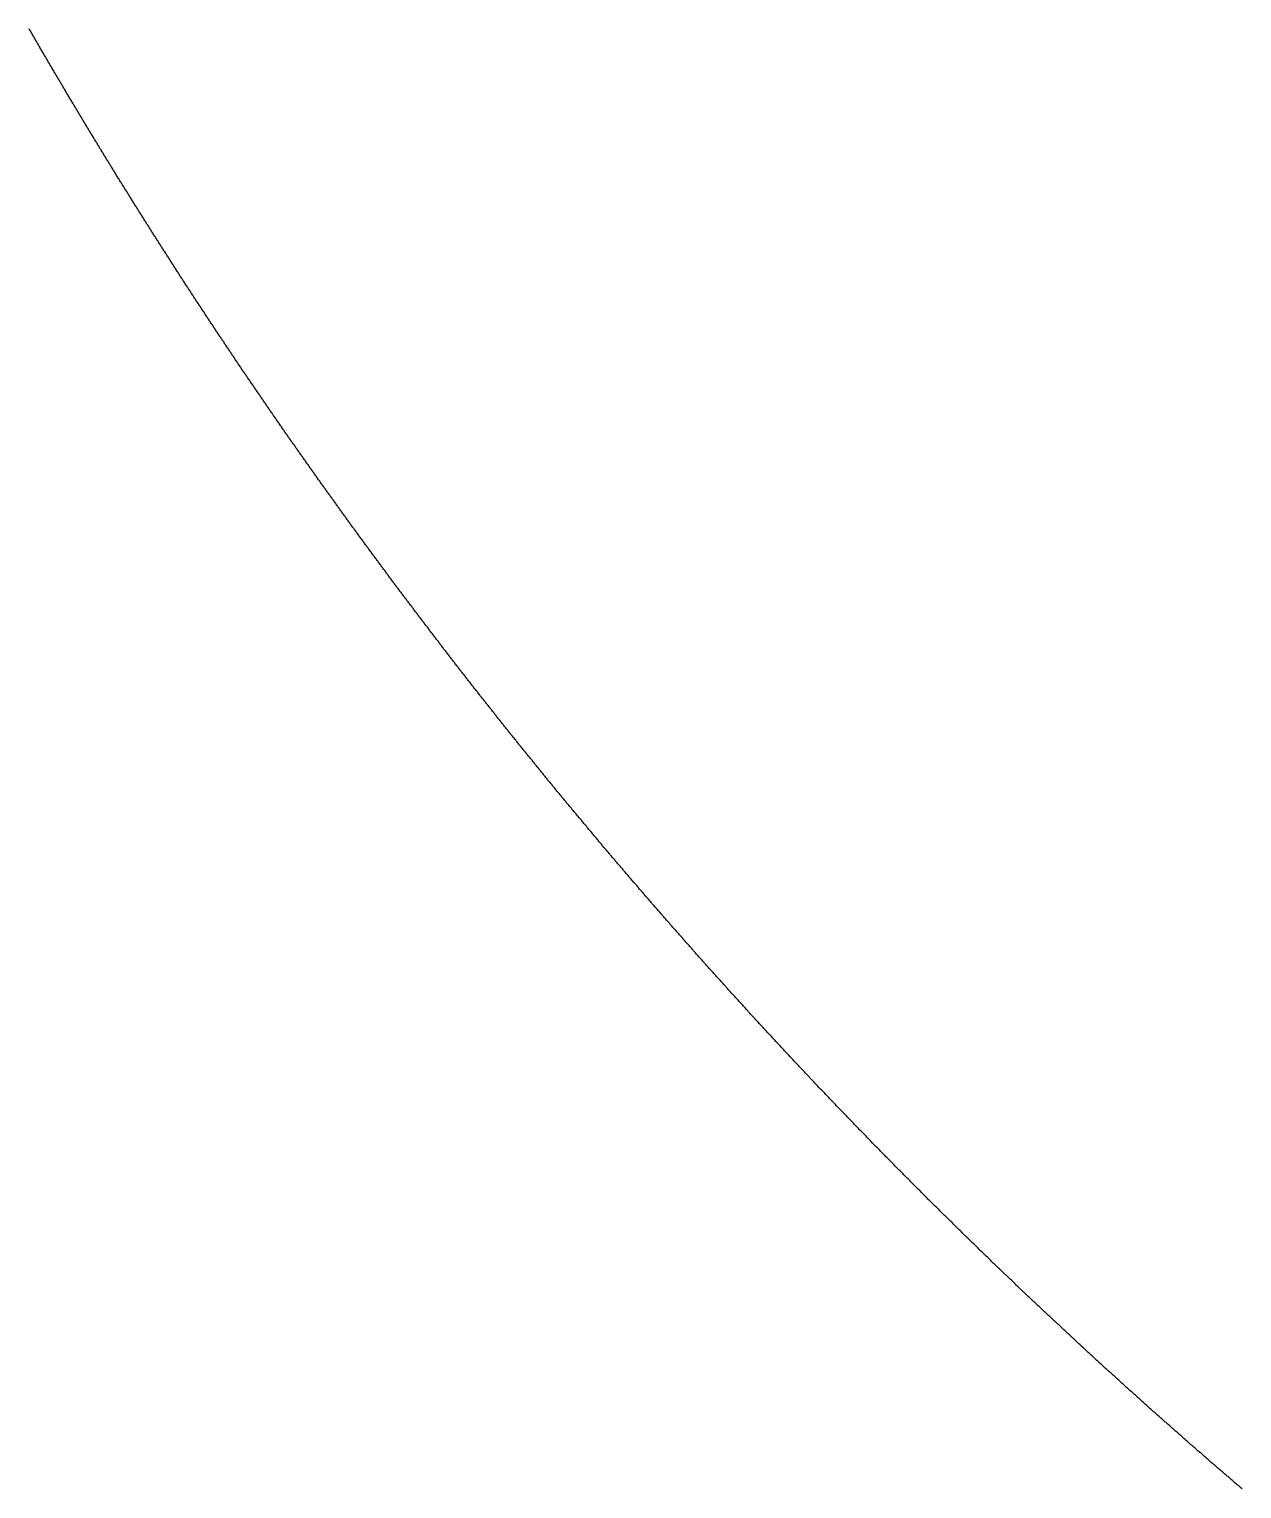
# Model space of a CAD drawing. Header units: metres. Extents: x -42.1 to 42, y -42.1 to 42.
# Drawn here: x -36.47 to -27.37, y -32.02 to -21.06 of the extents above; entities that cross this region are included whole.
import ezdxf

# ---------------------------------------------------------------- set-up
doc = ezdxf.new("R2010")
doc.units = ezdxf.units.M

msp = doc.modelspace()

# ---------------------------------------------------------------- linework, layer by layer
msp.add_lwpolyline([(-27.365, -32.019), (-27.371, -32.014), (-27.377, -32.01), (-27.382, -32.005), (-27.388, -32), (-27.393, -31.995), (-27.399, -31.991), (-27.405, -31.986), (-27.41, -31.981), (-27.416, -31.976), (-27.421, -31.971), (-27.427, -31.967), (-27.432, -31.962), (-27.438, -31.957), (-27.444, -31.952), (-27.449, -31.947), (-27.455, -31.943), (-27.46, -31.938), (-27.466, -31.933), (-27.471, -31.928), (-27.477, -31.924), (-27.483, -31.919), (-27.488, -31.914), (-27.494, -31.909), (-27.499, -31.904), (-27.505, -31.9), (-27.51, -31.895), (-27.516, -31.89), (-27.522, -31.885), (-27.527, -31.88), (-27.533, -31.876), (-27.538, -31.871), (-27.544, -31.866), (-27.549, -31.861), (-27.555, -31.856), (-27.56, -31.852), (-27.566, -31.847), (-27.572, -31.842), (-27.577, -31.837), (-27.583, -31.832), (-27.588, -31.828), (-27.594, -31.823), (-27.599, -31.818), (-27.605, -31.813), (-27.61, -31.808), (-27.616, -31.803), (-27.621, -31.799), (-27.627, -31.794), (-27.633, -31.789), (-27.638, -31.784), (-27.644, -31.779), (-27.649, -31.775), (-27.655, -31.77), (-27.66, -31.765), (-27.666, -31.76), (-27.671, -31.755), (-27.677, -31.75), (-27.682, -31.746), (-27.688, -31.741), (-27.694, -31.736), (-27.699, -31.731), (-27.705, -31.726), (-27.71, -31.721), (-27.716, -31.717), (-27.721, -31.712), (-27.727, -31.707), (-27.732, -31.702), (-27.738, -31.697), (-27.743, -31.692), (-27.749, -31.688), (-27.754, -31.683), (-27.76, -31.678), (-27.765, -31.673), (-27.771, -31.668), (-27.776, -31.663), (-27.782, -31.659), (-27.787, -31.654), (-27.793, -31.649), (-27.799, -31.644), (-27.804, -31.639), (-27.81, -31.634), (-27.815, -31.629), (-27.821, -31.625), (-27.826, -31.62), (-27.832, -31.615), (-27.837, -31.61), (-27.843, -31.605), (-27.848, -31.6), (-27.854, -31.595), (-27.859, -31.591), (-27.865, -31.586), (-27.87, -31.581), (-27.876, -31.576), (-27.881, -31.571), (-27.887, -31.566), (-27.892, -31.561), (-27.898, -31.557), (-27.903, -31.552), (-27.909, -31.547), (-27.914, -31.542), (-27.92, -31.537), (-27.925, -31.532), (-27.931, -31.527), (-27.936, -31.522), (-27.942, -31.518), (-27.947, -31.513), (-27.953, -31.508), (-27.958, -31.503), (-27.964, -31.498), (-27.969, -31.493), (-27.975, -31.488), (-27.98, -31.483), (-27.986, -31.479), (-27.991, -31.474), (-27.997, -31.469), (-28.002, -31.464), (-28.008, -31.459), (-28.013, -31.454), (-28.019, -31.449), (-28.024, -31.444), (-28.03, -31.44), (-28.035, -31.435), (-28.041, -31.43), (-28.046, -31.425), (-28.051, -31.42), (-28.057, -31.415), (-28.062, -31.41), (-28.068, -31.405), (-28.073, -31.4), (-28.079, -31.395), (-28.084, -31.391), (-28.09, -31.386), (-28.095, -31.381), (-28.101, -31.376), (-28.106, -31.371), (-28.112, -31.366), (-28.117, -31.361), (-28.123, -31.356), (-28.128, -31.351), (-28.134, -31.346), (-28.139, -31.342), (-28.145, -31.337), (-28.15, -31.332), (-28.155, -31.327), (-28.161, -31.322), (-28.166, -31.317), (-28.172, -31.312), (-28.177, -31.307), (-28.183, -31.302), (-28.188, -31.297), (-28.194, -31.292), (-28.199, -31.288), (-28.205, -31.283), (-28.21, -31.278), (-28.215, -31.273), (-28.221, -31.268), (-28.226, -31.263), (-28.232, -31.258), (-28.237, -31.253), (-28.243, -31.248), (-28.248, -31.243), (-28.254, -31.238), (-28.259, -31.233), (-28.265, -31.228), (-28.27, -31.224), (-28.275, -31.219), (-28.281, -31.214), (-28.286, -31.209), (-28.292, -31.204), (-28.297, -31.199), (-28.303, -31.194), (-28.308, -31.189), (-28.314, -31.184), (-28.319, -31.179), (-28.324, -31.174), (-28.33, -31.169), (-28.335, -31.164), (-28.341, -31.159), (-28.346, -31.154), (-28.352, -31.149), (-28.357, -31.145), (-28.362, -31.14), (-28.368, -31.135), (-28.373, -31.13), (-28.379, -31.125), (-28.384, -31.12), (-28.39, -31.115), (-28.395, -31.11), (-28.4, -31.105), (-28.406, -31.1), (-28.411, -31.095), (-28.417, -31.09), (-28.422, -31.085), (-28.428, -31.08), (-28.433, -31.075), (-28.438, -31.07), (-28.444, -31.065), (-28.449, -31.06), (-28.455, -31.055), (-28.46, -31.05), (-28.465, -31.045), (-28.471, -31.04), (-28.476, -31.035), (-28.482, -31.031), (-28.487, -31.026), (-28.492, -31.021), (-28.498, -31.016), (-28.503, -31.011), (-28.509, -31.006), (-28.514, -31.001), (-28.52, -30.996), (-28.525, -30.991), (-28.53, -30.986), (-28.536, -30.981), (-28.541, -30.976), (-28.547, -30.971), (-28.552, -30.966), (-28.557, -30.961), (-28.563, -30.956), (-28.568, -30.951), (-28.574, -30.946), (-28.579, -30.941), (-28.584, -30.936), (-28.59, -30.931), (-28.595, -30.926), (-28.601, -30.921), (-28.606, -30.916), (-28.611, -30.911), (-28.617, -30.906), (-28.622, -30.901), (-28.627, -30.896), (-28.633, -30.891), (-28.638, -30.886), (-28.644, -30.881), (-28.649, -30.876), (-28.654, -30.871), (-28.66, -30.866), (-28.665, -30.861), (-28.671, -30.856), (-28.676, -30.851), (-28.681, -30.846), (-28.687, -30.841), (-28.692, -30.836), (-28.697, -30.831), (-28.703, -30.826), (-28.708, -30.821), (-28.714, -30.816), (-28.719, -30.811), (-28.724, -30.806), (-28.73, -30.801), (-28.735, -30.796), (-28.74, -30.791), (-28.746, -30.786), (-28.751, -30.781), (-28.757, -30.776), (-28.762, -30.771), (-28.767, -30.766), (-28.773, -30.761), (-28.778, -30.756), (-28.783, -30.751), (-28.789, -30.746), (-28.794, -30.741), (-28.799, -30.736), (-28.805, -30.731), (-28.81, -30.726), (-28.816, -30.721), (-28.821, -30.716), (-28.826, -30.711), (-28.832, -30.706), (-28.837, -30.701), (-28.842, -30.696), (-28.848, -30.691), (-28.853, -30.686), (-28.858, -30.68), (-28.864, -30.675), (-28.869, -30.67), (-28.874, -30.665), (-28.88, -30.66), (-28.885, -30.655), (-28.89, -30.65), (-28.896, -30.645), (-28.901, -30.64), (-28.906, -30.635), (-28.912, -30.63), (-28.917, -30.625), (-28.922, -30.62), (-28.928, -30.615), (-28.933, -30.61), (-28.938, -30.605), (-28.944, -30.6), (-28.949, -30.595), (-28.955, -30.59), (-28.96, -30.585), (-28.965, -30.58), (-28.971, -30.575), (-28.976, -30.57), (-28.981, -30.564), (-28.986, -30.559), (-28.992, -30.554), (-28.997, -30.549), (-29.002, -30.544), (-29.008, -30.539), (-29.013, -30.534), (-29.018, -30.529), (-29.024, -30.524), (-29.029, -30.519), (-29.034, -30.514), (-29.04, -30.509), (-29.045, -30.504), (-29.05, -30.499), (-29.056, -30.494), (-29.061, -30.489), (-29.066, -30.483), (-29.072, -30.478), (-29.077, -30.473), (-29.082, -30.468), (-29.088, -30.463), (-29.093, -30.458), (-29.098, -30.453), (-29.104, -30.448), (-29.109, -30.443), (-29.114, -30.438), (-29.119, -30.433), (-29.125, -30.428), (-29.13, -30.423), (-29.135, -30.418), (-29.141, -30.412), (-29.146, -30.407), (-29.151, -30.402), (-29.157, -30.397), (-29.162, -30.392), (-29.167, -30.387), (-29.172, -30.382), (-29.178, -30.377), (-29.183, -30.372), (-29.188, -30.367), (-29.194, -30.362), (-29.199, -30.356), (-29.204, -30.351), (-29.21, -30.346), (-29.215, -30.341), (-29.22, -30.336), (-29.225, -30.331), (-29.231, -30.326), (-29.236, -30.321), (-29.241, -30.316), (-29.247, -30.311), (-29.252, -30.305), (-29.257, -30.3), (-29.262, -30.295), (-29.268, -30.29), (-29.273, -30.285), (-29.278, -30.28), (-29.284, -30.275), (-29.289, -30.27), (-29.294, -30.265), (-29.299, -30.26), (-29.305, -30.254), (-29.31, -30.249), (-29.315, -30.244), (-29.32, -30.239), (-29.326, -30.234), (-29.331, -30.229), (-29.336, -30.224), (-29.342, -30.219), (-29.347, -30.213), (-29.352, -30.208), (-29.357, -30.203), (-29.363, -30.198), (-29.368, -30.193), (-29.373, -30.188), (-29.378, -30.183), (-29.384, -30.178), (-29.389, -30.173), (-29.394, -30.167), (-29.399, -30.162), (-29.405, -30.157), (-29.41, -30.152), (-29.415, -30.147), (-29.42, -30.142), (-29.426, -30.137), (-29.431, -30.131), (-29.436, -30.126), (-29.442, -30.121), (-29.447, -30.116), (-29.452, -30.111), (-29.457, -30.106), (-29.463, -30.101), (-29.468, -30.096), (-29.473, -30.09), (-29.478, -30.085), (-29.483, -30.08), (-29.489, -30.075), (-29.494, -30.07), (-29.499, -30.065), (-29.504, -30.06), (-29.51, -30.054), (-29.515, -30.049), (-29.52, -30.044), (-29.525, -30.039), (-29.531, -30.034), (-29.536, -30.029), (-29.541, -30.023), (-29.546, -30.018), (-29.552, -30.013), (-29.557, -30.008), (-29.562, -30.003), (-29.567, -29.998), (-29.573, -29.993), (-29.578, -29.987), (-29.583, -29.982), (-29.588, -29.977), (-29.593, -29.972), (-29.599, -29.967), (-29.604, -29.962), (-29.609, -29.956), (-29.614, -29.951), (-29.62, -29.946), (-29.625, -29.941), (-29.63, -29.936), (-29.635, -29.931), (-29.64, -29.925), (-29.646, -29.92), (-29.651, -29.915), (-29.656, -29.91), (-29.661, -29.905), (-29.667, -29.9), (-29.672, -29.894), (-29.677, -29.889), (-29.682, -29.884), (-29.687, -29.879), (-29.693, -29.874), (-29.698, -29.868), (-29.703, -29.863), (-29.708, -29.858), (-29.713, -29.853), (-29.719, -29.848), (-29.724, -29.843), (-29.729, -29.837), (-29.734, -29.832), (-29.739, -29.827), (-29.745, -29.822), (-29.75, -29.817), (-29.755, -29.811), (-29.76, -29.806), (-29.765, -29.801), (-29.771, -29.796), (-29.776, -29.791), (-29.781, -29.785), (-29.786, -29.78), (-29.791, -29.775), (-29.797, -29.77), (-29.802, -29.765), (-29.807, -29.76), (-29.812, -29.754), (-29.817, -29.749), (-29.823, -29.744), (-29.828, -29.739), (-29.833, -29.734), (-29.838, -29.728), (-29.843, -29.723), (-29.848, -29.718), (-29.854, -29.713), (-29.859, -29.707), (-29.864, -29.702), (-29.869, -29.697), (-29.874, -29.692), (-29.88, -29.687), (-29.885, -29.681), (-29.89, -29.676), (-29.895, -29.671), (-29.9, -29.666), (-29.905, -29.661), (-29.911, -29.655), (-29.916, -29.65), (-29.921, -29.645), (-29.926, -29.64), (-29.931, -29.634), (-29.936, -29.629), (-29.942, -29.624), (-29.947, -29.619), (-29.952, -29.614), (-29.957, -29.608), (-29.962, -29.603), (-29.967, -29.598), (-29.973, -29.593), (-29.978, -29.587), (-29.983, -29.582), (-29.988, -29.577), (-29.993, -29.572), (-29.998, -29.567), (-30.004, -29.561), (-30.009, -29.556), (-30.014, -29.551), (-30.019, -29.546), (-30.024, -29.54), (-30.029, -29.535), (-30.034, -29.53), (-30.04, -29.525), (-30.045, -29.519), (-30.05, -29.514), (-30.055, -29.509), (-30.06, -29.504), (-30.065, -29.498), (-30.07, -29.493), (-30.076, -29.488), (-30.081, -29.483), (-30.086, -29.477), (-30.091, -29.472), (-30.096, -29.467), (-30.101, -29.462), (-30.106, -29.456), (-30.112, -29.451), (-30.117, -29.446), (-30.122, -29.441), (-30.127, -29.435), (-30.132, -29.43), (-30.137, -29.425), (-30.142, -29.42), (-30.147, -29.414), (-30.153, -29.409), (-30.158, -29.404), (-30.163, -29.399), (-30.168, -29.393), (-30.173, -29.388), (-30.178, -29.383), (-30.183, -29.378), (-30.188, -29.372), (-30.194, -29.367), (-30.199, -29.362), (-30.204, -29.357), (-30.209, -29.351), (-30.214, -29.346), (-30.219, -29.341), (-30.224, -29.335), (-30.229, -29.33), (-30.235, -29.325), (-30.24, -29.32), (-30.245, -29.314), (-30.25, -29.309), (-30.255, -29.304), (-30.26, -29.299), (-30.265, -29.293), (-30.27, -29.288), (-30.275, -29.283), (-30.281, -29.277), (-30.286, -29.272), (-30.291, -29.267), (-30.296, -29.262), (-30.301, -29.256), (-30.306, -29.251), (-30.311, -29.246), (-30.316, -29.24), (-30.321, -29.235), (-30.326, -29.23), (-30.332, -29.225), (-30.337, -29.219), (-30.342, -29.214), (-30.347, -29.209), (-30.352, -29.203), (-30.357, -29.198), (-30.362, -29.193), (-30.367, -29.187), (-30.372, -29.182), (-30.377, -29.177), (-30.382, -29.172), (-30.388, -29.166), (-30.393, -29.161), (-30.398, -29.156), (-30.403, -29.15), (-30.408, -29.145), (-30.413, -29.14), (-30.418, -29.134), (-30.423, -29.129), (-30.428, -29.124), (-30.433, -29.119), (-30.438, -29.113), (-30.443, -29.108), (-30.448, -29.103), (-30.454, -29.097), (-30.459, -29.092), (-30.464, -29.087), (-30.469, -29.081), (-30.474, -29.076), (-30.479, -29.071), (-30.484, -29.065), (-30.489, -29.06), (-30.494, -29.055), (-30.499, -29.049), (-30.504, -29.044), (-30.509, -29.039), (-30.514, -29.033), (-30.519, -29.028), (-30.524, -29.023), (-30.53, -29.018), (-30.535, -29.012), (-30.54, -29.007), (-30.545, -29.002), (-30.55, -28.996), (-30.555, -28.991), (-30.56, -28.986), (-30.565, -28.98), (-30.57, -28.975), (-30.575, -28.97), (-30.58, -28.964), (-30.585, -28.959), (-30.59, -28.954), (-30.595, -28.948), (-30.6, -28.943), (-30.605, -28.938), (-30.61, -28.932), (-30.615, -28.927), (-30.62, -28.922), (-30.626, -28.916), (-30.631, -28.911), (-30.636, -28.905), (-30.641, -28.9), (-30.646, -28.895), (-30.651, -28.889), (-30.656, -28.884), (-30.661, -28.879), (-30.666, -28.873), (-30.671, -28.868), (-30.676, -28.863), (-30.681, -28.857), (-30.686, -28.852), (-30.691, -28.847), (-30.696, -28.841), (-30.701, -28.836), (-30.706, -28.831), (-30.711, -28.825), (-30.716, -28.82), (-30.721, -28.815), (-30.726, -28.809), (-30.731, -28.804), (-30.736, -28.798), (-30.741, -28.793), (-30.746, -28.788), (-30.751, -28.782), (-30.756, -28.777), (-30.761, -28.772), (-30.766, -28.766), (-30.771, -28.761), (-30.776, -28.756), (-30.781, -28.75), (-30.786, -28.745), (-30.791, -28.739), (-30.796, -28.734), (-30.801, -28.729), (-30.806, -28.723), (-30.811, -28.718), (-30.816, -28.713), (-30.821, -28.707), (-30.826, -28.702), (-30.831, -28.696), (-30.836, -28.691), (-30.841, -28.686), (-30.846, -28.68), (-30.851, -28.675), (-30.856, -28.67), (-30.861, -28.664), (-30.866, -28.659), (-30.871, -28.653), (-30.876, -28.648), (-30.881, -28.643), (-30.886, -28.637), (-30.891, -28.632), (-30.896, -28.626), (-30.901, -28.621), (-30.906, -28.616), (-30.911, -28.61), (-30.916, -28.605), (-30.921, -28.599), (-30.926, -28.594), (-30.931, -28.589), (-30.936, -28.583), (-30.941, -28.578), (-30.946, -28.572), (-30.951, -28.567), (-30.956, -28.562), (-30.961, -28.556), (-30.966, -28.551), (-30.971, -28.545), (-30.976, -28.54), (-30.981, -28.535), (-30.986, -28.529), (-30.991, -28.524), (-30.996, -28.518), (-31.001, -28.513), (-31.006, -28.508), (-31.011, -28.502), (-31.016, -28.497), (-31.021, -28.491), (-31.026, -28.486), (-31.031, -28.481), (-31.036, -28.475), (-31.041, -28.47), (-31.046, -28.464), (-31.051, -28.459), (-31.056, -28.454), (-31.061, -28.448), (-31.066, -28.443), (-31.071, -28.437), (-31.075, -28.432), (-31.08, -28.426), (-31.085, -28.421), (-31.09, -28.416), (-31.095, -28.41), (-31.1, -28.405), (-31.105, -28.399), (-31.11, -28.394), (-31.115, -28.388), (-31.12, -28.383), (-31.125, -28.378), (-31.13, -28.372), (-31.135, -28.367), (-31.14, -28.361), (-31.145, -28.356), (-31.15, -28.35), (-31.155, -28.345), (-31.16, -28.34), (-31.165, -28.334), (-31.169, -28.329), (-31.174, -28.323), (-31.179, -28.318), (-31.184, -28.312), (-31.189, -28.307), (-31.194, -28.301), (-31.199, -28.296), (-31.204, -28.291), (-31.209, -28.285), (-31.214, -28.28), (-31.219, -28.274), (-31.224, -28.269), (-31.229, -28.263), (-31.234, -28.258), (-31.239, -28.252), (-31.243, -28.247), (-31.248, -28.242), (-31.253, -28.236), (-31.258, -28.231), (-31.263, -28.225), (-31.268, -28.22), (-31.273, -28.214), (-31.278, -28.209), (-31.283, -28.203), (-31.288, -28.198), (-31.293, -28.192), (-31.298, -28.187), (-31.302, -28.182), (-31.307, -28.176), (-31.312, -28.171), (-31.317, -28.165), (-31.322, -28.16), (-31.327, -28.154), (-31.332, -28.149), (-31.337, -28.143), (-31.342, -28.138), (-31.347, -28.132), (-31.352, -28.127), (-31.356, -28.121), (-31.361, -28.116), (-31.366, -28.111), (-31.371, -28.105), (-31.376, -28.1), (-31.381, -28.094), (-31.386, -28.089), (-31.391, -28.083), (-31.396, -28.078), (-31.401, -28.072), (-31.405, -28.067), (-31.41, -28.061), (-31.415, -28.056), (-31.42, -28.05), (-31.425, -28.045), (-31.43, -28.039), (-31.435, -28.034), (-31.44, -28.028), (-31.445, -28.023), (-31.449, -28.017), (-31.454, -28.012), (-31.459, -28.006), (-31.464, -28.001), (-31.469, -27.995), (-31.474, -27.99), (-31.479, -27.984), (-31.484, -27.979), (-31.488, -27.973), (-31.493, -27.968), (-31.498, -27.962), (-31.503, -27.957), (-31.508, -27.951), (-31.513, -27.946), (-31.518, -27.94), (-31.523, -27.935), (-31.527, -27.929), (-31.532, -27.924), (-31.537, -27.918), (-31.542, -27.913), (-31.547, -27.907), (-31.552, -27.902), (-31.557, -27.896), (-31.562, -27.891), (-31.566, -27.885), (-31.571, -27.88), (-31.576, -27.874), (-31.581, -27.869), (-31.586, -27.863), (-31.591, -27.858), (-31.596, -27.852), (-31.6, -27.847), (-31.605, -27.841), (-31.61, -27.836), (-31.615, -27.83), (-31.62, -27.825), (-31.625, -27.819), (-31.63, -27.814), (-31.634, -27.808), (-31.639, -27.803), (-31.644, -27.797), (-31.649, -27.792), (-31.654, -27.786), (-31.659, -27.781), (-31.663, -27.775), (-31.668, -27.77), (-31.673, -27.764), (-31.678, -27.759), (-31.683, -27.753), (-31.688, -27.748), (-31.692, -27.742), (-31.697, -27.736), (-31.702, -27.731), (-31.707, -27.725), (-31.712, -27.72), (-31.717, -27.714), (-31.721, -27.709), (-31.726, -27.703), (-31.731, -27.698), (-31.736, -27.692), (-31.741, -27.687), (-31.746, -27.681), (-31.75, -27.676), (-31.755, -27.67), (-31.76, -27.665), (-31.765, -27.659), (-31.77, -27.653), (-31.775, -27.648), (-31.779, -27.642), (-31.784, -27.637), (-31.789, -27.631), (-31.794, -27.626), (-31.799, -27.62), (-31.803, -27.615), (-31.808, -27.609), (-31.813, -27.604), (-31.818, -27.598), (-31.823, -27.592), (-31.828, -27.587), (-31.832, -27.581), (-31.837, -27.576), (-31.842, -27.57), (-31.847, -27.565), (-31.852, -27.559), (-31.856, -27.554), (-31.861, -27.548), (-31.866, -27.542), (-31.871, -27.537), (-31.876, -27.531), (-31.88, -27.526), (-31.885, -27.52), (-31.89, -27.515), (-31.895, -27.509), (-31.9, -27.503), (-31.904, -27.498), (-31.909, -27.492), (-31.914, -27.487), (-31.919, -27.481), (-31.924, -27.476), (-31.928, -27.47), (-31.933, -27.465), (-31.938, -27.459), (-31.943, -27.453), (-31.947, -27.448), (-31.952, -27.442), (-31.957, -27.437), (-31.962, -27.431), (-31.967, -27.425), (-31.971, -27.42), (-31.976, -27.414), (-31.981, -27.409), (-31.986, -27.403), (-31.99, -27.398), (-31.995, -27.392), (-32, -27.386), (-32.005, -27.381), (-32.01, -27.375), (-32.014, -27.37), (-32.019, -27.364), (-32.024, -27.359), (-32.029, -27.353), (-32.033, -27.347), (-32.038, -27.342), (-32.043, -27.336), (-32.048, -27.331), (-32.052, -27.325), (-32.057, -27.319), (-32.062, -27.314), (-32.067, -27.308), (-32.072, -27.303), (-32.076, -27.297), (-32.081, -27.291), (-32.086, -27.286), (-32.091, -27.28), (-32.095, -27.275), (-32.1, -27.269), (-32.105, -27.263), (-32.11, -27.258), (-32.114, -27.252), (-32.119, -27.247), (-32.124, -27.241), (-32.129, -27.235), (-32.133, -27.23), (-32.138, -27.224), (-32.143, -27.219), (-32.148, -27.213), (-32.152, -27.207), (-32.157, -27.202), (-32.162, -27.196), (-32.167, -27.191), (-32.171, -27.185), (-32.176, -27.179), (-32.181, -27.174), (-32.185, -27.168), (-32.19, -27.162), (-32.195, -27.157), (-32.2, -27.151), (-32.204, -27.146), (-32.209, -27.14), (-32.214, -27.134), (-32.219, -27.129), (-32.223, -27.123), (-32.228, -27.118), (-32.233, -27.112), (-32.238, -27.106), (-32.242, -27.101), (-32.247, -27.095), (-32.252, -27.089), (-32.256, -27.084), (-32.261, -27.078), (-32.266, -27.073), (-32.271, -27.067), (-32.275, -27.061), (-32.28, -27.056), (-32.285, -27.05), (-32.289, -27.044), (-32.294, -27.039), (-32.299, -27.033), (-32.304, -27.027), (-32.308, -27.022), (-32.313, -27.016), (-32.318, -27.011), (-32.322, -27.005), (-32.327, -26.999), (-32.332, -26.994), (-32.337, -26.988), (-32.341, -26.982), (-32.346, -26.977), (-32.351, -26.971), (-32.355, -26.965), (-32.36, -26.96), (-32.365, -26.954), (-32.369, -26.948), (-32.374, -26.943), (-32.379, -26.937), (-32.384, -26.932), (-32.388, -26.926), (-32.393, -26.92), (-32.398, -26.915), (-32.402, -26.909), (-32.407, -26.903), (-32.412, -26.898), (-32.416, -26.892), (-32.421, -26.886), (-32.426, -26.881), (-32.43, -26.875), (-32.435, -26.869), (-32.44, -26.864), (-32.444, -26.858), (-32.449, -26.852), (-32.454, -26.847), (-32.459, -26.841), (-32.463, -26.835), (-32.468, -26.83), (-32.473, -26.824), (-32.477, -26.818), (-32.482, -26.813), (-32.487, -26.807), (-32.491, -26.801), (-32.496, -26.796), (-32.501, -26.79), (-32.505, -26.784), (-32.51, -26.779), (-32.515, -26.773), (-32.519, -26.767), (-32.524, -26.762), (-32.529, -26.756), (-32.533, -26.75), (-32.538, -26.745), (-32.543, -26.739), (-32.547, -26.733), (-32.552, -26.728), (-32.557, -26.722), (-32.561, -26.716), (-32.566, -26.711), (-32.571, -26.705), (-32.575, -26.699), (-32.58, -26.694), (-32.584, -26.688), (-32.589, -26.682), (-32.594, -26.677), (-32.598, -26.671), (-32.603, -26.665), (-32.608, -26.659), (-32.612, -26.654), (-32.617, -26.648), (-32.622, -26.642), (-32.626, -26.637), (-32.631, -26.631), (-32.636, -26.625), (-32.64, -26.62), (-32.645, -26.614), (-32.65, -26.608), (-32.654, -26.603), (-32.659, -26.597), (-32.663, -26.591), (-32.668, -26.585), (-32.673, -26.58), (-32.677, -26.574), (-32.682, -26.568), (-32.687, -26.563), (-32.691, -26.557), (-32.696, -26.551), (-32.7, -26.546), (-32.705, -26.54), (-32.71, -26.534), (-32.714, -26.528), (-32.719, -26.523), (-32.724, -26.517), (-32.728, -26.511), (-32.733, -26.506), (-32.737, -26.5), (-32.742, -26.494), (-32.747, -26.488), (-32.751, -26.483), (-32.756, -26.477), (-32.761, -26.471), (-32.765, -26.466), (-32.77, -26.46), (-32.774, -26.454), (-32.779, -26.448), (-32.784, -26.443), (-32.788, -26.437), (-32.793, -26.431), (-32.797, -26.426), (-32.802, -26.42), (-32.807, -26.414), (-32.811, -26.408), (-32.816, -26.403), (-32.82, -26.397), (-32.825, -26.391), (-32.83, -26.385), (-32.834, -26.38), (-32.839, -26.374), (-32.843, -26.368), (-32.848, -26.363), (-32.853, -26.357), (-32.857, -26.351), (-32.862, -26.345), (-32.866, -26.34), (-32.871, -26.334), (-32.876, -26.328), (-32.88, -26.322), (-32.885, -26.317), (-32.889, -26.311), (-32.894, -26.305), (-32.899, -26.299), (-32.903, -26.294), (-32.908, -26.288), (-32.912, -26.282), (-32.917, -26.276), (-32.921, -26.271), (-32.926, -26.265), (-32.931, -26.259), (-32.935, -26.254), (-32.94, -26.248), (-32.944, -26.242), (-32.949, -26.236), (-32.953, -26.231), (-32.958, -26.225), (-32.963, -26.219), (-32.967, -26.213), (-32.972, -26.208), (-32.976, -26.202), (-32.981, -26.196), (-32.985, -26.19), (-32.99, -26.185), (-32.995, -26.179), (-32.999, -26.173), (-33.004, -26.167), (-33.008, -26.161), (-33.013, -26.156), (-33.017, -26.15), (-33.022, -26.144), (-33.026, -26.138), (-33.031, -26.133), (-33.036, -26.127), (-33.04, -26.121), (-33.045, -26.115), (-33.049, -26.11), (-33.054, -26.104), (-33.058, -26.098), (-33.063, -26.092), (-33.067, -26.087), (-33.072, -26.081), (-33.077, -26.075), (-33.081, -26.069), (-33.086, -26.063), (-33.09, -26.058), (-33.095, -26.052), (-33.099, -26.046), (-33.104, -26.04), (-33.108, -26.035), (-33.113, -26.029), (-33.117, -26.023), (-33.122, -26.017), (-33.126, -26.011), (-33.131, -26.006), (-33.136, -26), (-33.14, -25.994), (-33.145, -25.988), (-33.149, -25.983), (-33.154, -25.977), (-33.158, -25.971), (-33.163, -25.965), (-33.167, -25.959), (-33.172, -25.954), (-33.176, -25.948), (-33.181, -25.942), (-33.185, -25.936), (-33.19, -25.931), (-33.194, -25.925), (-33.199, -25.919), (-33.203, -25.913), (-33.208, -25.907), (-33.212, -25.902), (-33.217, -25.896), (-33.221, -25.89), (-33.226, -25.884), (-33.23, -25.878), (-33.235, -25.873), (-33.239, -25.867), (-33.244, -25.861), (-33.249, -25.855), (-33.253, -25.849), (-33.258, -25.844), (-33.262, -25.838), (-33.267, -25.832), (-33.271, -25.826), (-33.276, -25.82), (-33.28, -25.815), (-33.285, -25.809), (-33.289, -25.803), (-33.294, -25.797), (-33.298, -25.791), (-33.303, -25.786), (-33.307, -25.78), (-33.311, -25.774), (-33.316, -25.768), (-33.32, -25.762), (-33.325, -25.756), (-33.329, -25.751), (-33.334, -25.745), (-33.338, -25.739), (-33.343, -25.733), (-33.347, -25.727), (-33.352, -25.722), (-33.356, -25.716), (-33.361, -25.71), (-33.365, -25.704), (-33.37, -25.698), (-33.374, -25.692), (-33.379, -25.687), (-33.383, -25.681), (-33.388, -25.675), (-33.392, -25.669), (-33.397, -25.663), (-33.401, -25.657), (-33.406, -25.652), (-33.41, -25.646), (-33.415, -25.64), (-33.419, -25.634), (-33.423, -25.628), (-33.428, -25.623), (-33.432, -25.617), (-33.437, -25.611), (-33.441, -25.605), (-33.446, -25.599), (-33.45, -25.593), (-33.455, -25.588), (-33.459, -25.582), (-33.464, -25.576), (-33.468, -25.57), (-33.473, -25.564), (-33.477, -25.558), (-33.481, -25.552), (-33.486, -25.547), (-33.49, -25.541), (-33.495, -25.535), (-33.499, -25.529), (-33.504, -25.523), (-33.508, -25.517), (-33.513, -25.512), (-33.517, -25.506), (-33.522, -25.5), (-33.526, -25.494), (-33.53, -25.488), (-33.535, -25.482), (-33.539, -25.476), (-33.544, -25.471), (-33.548, -25.465), (-33.553, -25.459), (-33.557, -25.453), (-33.561, -25.447), (-33.566, -25.441), (-33.57, -25.435), (-33.575, -25.43), (-33.579, -25.424), (-33.584, -25.418), (-33.588, -25.412), (-33.592, -25.406), (-33.597, -25.4), (-33.601, -25.394), (-33.606, -25.389), (-33.61, -25.383), (-33.615, -25.377), (-33.619, -25.371), (-33.623, -25.365), (-33.628, -25.359), (-33.632, -25.353), (-33.637, -25.348), (-33.641, -25.342), (-33.646, -25.336), (-33.65, -25.33), (-33.654, -25.324), (-33.659, -25.318), (-33.663, -25.312), (-33.668, -25.306), (-33.672, -25.301), (-33.676, -25.295), (-33.681, -25.289), (-33.685, -25.283), (-33.69, -25.277), (-33.694, -25.271), (-33.698, -25.265), (-33.703, -25.259), (-33.707, -25.254), (-33.712, -25.248), (-33.716, -25.242), (-33.72, -25.236), (-33.725, -25.23), (-33.729, -25.224), (-33.734, -25.218), (-33.738, -25.212), (-33.742, -25.207), (-33.747, -25.201), (-33.751, -25.195), (-33.756, -25.189), (-33.76, -25.183), (-33.764, -25.177), (-33.769, -25.171), (-33.773, -25.165), (-33.778, -25.159), (-33.782, -25.153), (-33.786, -25.148), (-33.791, -25.142), (-33.795, -25.136), (-33.799, -25.13), (-33.804, -25.124), (-33.808, -25.118), (-33.813, -25.112), (-33.817, -25.106), (-33.821, -25.1), (-33.826, -25.095), (-33.83, -25.089), (-33.834, -25.083), (-33.839, -25.077), (-33.843, -25.071), (-33.848, -25.065), (-33.852, -25.059), (-33.856, -25.053), (-33.861, -25.047), (-33.865, -25.041), (-33.869, -25.035), (-33.874, -25.03), (-33.878, -25.024), (-33.882, -25.018), (-33.887, -25.012), (-33.891, -25.006), (-33.896, -25), (-33.9, -24.994), (-33.904, -24.988), (-33.909, -24.982), (-33.913, -24.976), (-33.917, -24.97), (-33.922, -24.964), (-33.926, -24.959), (-33.93, -24.953), (-33.935, -24.947), (-33.939, -24.941), (-33.943, -24.935), (-33.943, -24.935), (-33.948, -24.929), (-33.952, -24.923), (-33.956, -24.917), (-33.961, -24.911), (-33.965, -24.905), (-33.969, -24.899), (-33.974, -24.893), (-33.978, -24.888), (-33.982, -24.882), (-33.987, -24.876), (-33.991, -24.87), (-33.995, -24.864), (-34, -24.858), (-34.004, -24.852), (-34.008, -24.846), (-34.013, -24.84), (-34.017, -24.834), (-34.021, -24.828), (-34.026, -24.822), (-34.03, -24.816), (-34.034, -24.81), (-34.039, -24.805), (-34.043, -24.799), (-34.047, -24.793), (-34.052, -24.787), (-34.056, -24.781), (-34.06, -24.775), (-34.065, -24.769), (-34.069, -24.763), (-34.073, -24.757), (-34.078, -24.751), (-34.082, -24.745), (-34.086, -24.739), (-34.09, -24.733), (-34.095, -24.727), (-34.099, -24.721), (-34.103, -24.715), (-34.108, -24.709), (-34.112, -24.703), (-34.116, -24.698), (-34.121, -24.692), (-34.125, -24.686), (-34.129, -24.68), (-34.134, -24.674), (-34.138, -24.668), (-34.142, -24.662), (-34.146, -24.656), (-34.151, -24.65), (-34.155, -24.644), (-34.159, -24.638), (-34.164, -24.632), (-34.168, -24.626), (-34.172, -24.62), (-34.176, -24.614), (-34.181, -24.608), (-34.185, -24.602), (-34.189, -24.596), (-34.194, -24.59), (-34.198, -24.584), (-34.202, -24.578), (-34.206, -24.572), (-34.211, -24.566), (-34.215, -24.561), (-34.219, -24.555), (-34.224, -24.549), (-34.228, -24.543), (-34.232, -24.537), (-34.236, -24.531), (-34.241, -24.525), (-34.245, -24.519), (-34.249, -24.513), (-34.253, -24.507), (-34.258, -24.501), (-34.262, -24.495), (-34.266, -24.489), (-34.271, -24.483), (-34.275, -24.477), (-34.279, -24.471), (-34.283, -24.465), (-34.288, -24.459), (-34.292, -24.453), (-34.296, -24.447), (-34.3, -24.441), (-34.305, -24.435), (-34.309, -24.429), (-34.313, -24.423), (-34.317, -24.417), (-34.322, -24.411), (-34.326, -24.405), (-34.33, -24.399), (-34.334, -24.393), (-34.339, -24.387), (-34.343, -24.381), (-34.347, -24.375), (-34.351, -24.369), (-34.356, -24.363), (-34.36, -24.357), (-34.364, -24.351), (-34.368, -24.345), (-34.373, -24.339), (-34.377, -24.333), (-34.381, -24.327), (-34.385, -24.321), (-34.39, -24.315), (-34.394, -24.309), (-34.398, -24.303), (-34.402, -24.297), (-34.406, -24.291), (-34.411, -24.285), (-34.415, -24.279), (-34.419, -24.273), (-34.423, -24.267), (-34.428, -24.261), (-34.432, -24.255), (-34.436, -24.249), (-34.44, -24.243), (-34.444, -24.237), (-34.449, -24.231), (-34.453, -24.225), (-34.457, -24.219), (-34.461, -24.213), (-34.466, -24.207), (-34.47, -24.201), (-34.474, -24.195), (-34.478, -24.189), (-34.482, -24.183), (-34.487, -24.177), (-34.491, -24.171), (-34.495, -24.165), (-34.499, -24.159), (-34.503, -24.153), (-34.508, -24.147), (-34.512, -24.141), (-34.516, -24.135), (-34.52, -24.129), (-34.525, -24.123), (-34.529, -24.117), (-34.533, -24.111), (-34.537, -24.105), (-34.541, -24.099), (-34.546, -24.093), (-34.55, -24.087), (-34.554, -24.081), (-34.558, -24.075), (-34.562, -24.069), (-34.566, -24.063), (-34.571, -24.057), (-34.575, -24.051), (-34.579, -24.045), (-34.583, -24.039), (-34.587, -24.033), (-34.592, -24.027), (-34.596, -24.02), (-34.6, -24.014), (-34.604, -24.008), (-34.608, -24.002), (-34.613, -23.996), (-34.617, -23.99), (-34.621, -23.984), (-34.625, -23.978), (-34.629, -23.972), (-34.633, -23.966), (-34.638, -23.96), (-34.642, -23.954), (-34.646, -23.948), (-34.65, -23.942), (-34.654, -23.936), (-34.658, -23.93), (-34.663, -23.924), (-34.667, -23.918), (-34.671, -23.912), (-34.675, -23.906), (-34.679, -23.9), (-34.683, -23.894), (-34.688, -23.888), (-34.692, -23.882), (-34.696, -23.875), (-34.7, -23.869), (-34.704, -23.863), (-34.708, -23.857), (-34.713, -23.851), (-34.717, -23.845), (-34.721, -23.839), (-34.725, -23.833), (-34.729, -23.827), (-34.733, -23.821), (-34.737, -23.815), (-34.742, -23.809), (-34.746, -23.803), (-34.75, -23.797), (-34.754, -23.791), (-34.758, -23.785), (-34.762, -23.779), (-34.766, -23.772), (-34.771, -23.766), (-34.775, -23.76), (-34.779, -23.754), (-34.783, -23.748), (-34.787, -23.742), (-34.791, -23.736), (-34.795, -23.73), (-34.8, -23.724), (-34.804, -23.718), (-34.808, -23.712), (-34.812, -23.706), (-34.816, -23.7), (-34.82, -23.694), (-34.824, -23.688), (-34.828, -23.681), (-34.833, -23.675), (-34.837, -23.669), (-34.841, -23.663), (-34.845, -23.657), (-34.849, -23.651), (-34.853, -23.645), (-34.857, -23.639), (-34.861, -23.633), (-34.866, -23.627), (-34.87, -23.621), (-34.874, -23.615), (-34.878, -23.609), (-34.882, -23.602), (-34.886, -23.596), (-34.89, -23.59), (-34.894, -23.584), (-34.898, -23.578), (-34.903, -23.572), (-34.907, -23.566), (-34.911, -23.56), (-34.915, -23.554), (-34.919, -23.548), (-34.923, -23.542), (-34.927, -23.535), (-34.931, -23.529), (-34.935, -23.523), (-34.939, -23.517), (-34.944, -23.511), (-34.948, -23.505), (-34.952, -23.499), (-34.956, -23.493), (-34.96, -23.487), (-34.964, -23.481), (-34.968, -23.475), (-34.972, -23.468), (-34.976, -23.462), (-34.98, -23.456), (-34.984, -23.45), (-34.989, -23.444), (-34.993, -23.438), (-34.997, -23.432), (-35.001, -23.426), (-35.005, -23.42), (-35.009, -23.413), (-35.013, -23.407), (-35.017, -23.401), (-35.021, -23.395), (-35.025, -23.389), (-35.029, -23.383), (-35.033, -23.377), (-35.037, -23.371), (-35.042, -23.365), (-35.046, -23.358), (-35.05, -23.352), (-35.054, -23.346), (-35.058, -23.34), (-35.062, -23.334), (-35.066, -23.328), (-35.07, -23.322), (-35.074, -23.316), (-35.078, -23.31), (-35.082, -23.303), (-35.086, -23.297), (-35.09, -23.291), (-35.094, -23.285), (-35.098, -23.279), (-35.102, -23.273), (-35.106, -23.267), (-35.111, -23.261), (-35.115, -23.254), (-35.119, -23.248), (-35.123, -23.242), (-35.127, -23.236), (-35.131, -23.23), (-35.135, -23.224), (-35.139, -23.218), (-35.143, -23.212), (-35.147, -23.205), (-35.151, -23.199), (-35.155, -23.193), (-35.159, -23.187), (-35.163, -23.181), (-35.167, -23.175), (-35.171, -23.169), (-35.175, -23.163), (-35.179, -23.156), (-35.183, -23.15), (-35.187, -23.144), (-35.191, -23.138), (-35.195, -23.132), (-35.199, -23.126), (-35.203, -23.12), (-35.207, -23.113), (-35.212, -23.107), (-35.216, -23.101), (-35.22, -23.095), (-35.224, -23.089), (-35.228, -23.083), (-35.232, -23.077), (-35.236, -23.07), (-35.24, -23.064), (-35.244, -23.058), (-35.248, -23.052), (-35.252, -23.046), (-35.256, -23.04), (-35.26, -23.034), (-35.264, -23.027), (-35.268, -23.021), (-35.272, -23.015), (-35.276, -23.009), (-35.28, -23.003), (-35.284, -22.997), (-35.288, -22.99), (-35.292, -22.984), (-35.296, -22.978), (-35.3, -22.972), (-35.304, -22.966), (-35.308, -22.96), (-35.312, -22.953), (-35.316, -22.947), (-35.32, -22.941), (-35.324, -22.935), (-35.328, -22.929), (-35.332, -22.923), (-35.336, -22.917), (-35.34, -22.91), (-35.344, -22.904), (-35.348, -22.898), (-35.352, -22.892), (-35.356, -22.886), (-35.36, -22.88), (-35.364, -22.873), (-35.368, -22.867), (-35.372, -22.861), (-35.376, -22.855), (-35.38, -22.849), (-35.384, -22.843), (-35.388, -22.836), (-35.392, -22.83), (-35.396, -22.824), (-35.4, -22.818), (-35.403, -22.812), (-35.407, -22.805), (-35.411, -22.799), (-35.415, -22.793), (-35.419, -22.787), (-35.423, -22.781), (-35.427, -22.775), (-35.431, -22.768), (-35.435, -22.762), (-35.439, -22.756), (-35.443, -22.75), (-35.447, -22.744), (-35.451, -22.737), (-35.455, -22.731), (-35.459, -22.725), (-35.463, -22.719), (-35.467, -22.713), (-35.471, -22.707), (-35.475, -22.7), (-35.479, -22.694), (-35.483, -22.688), (-35.487, -22.682), (-35.491, -22.676), (-35.495, -22.669), (-35.499, -22.663), (-35.502, -22.657), (-35.506, -22.651), (-35.51, -22.645), (-35.514, -22.638), (-35.518, -22.632), (-35.522, -22.626), (-35.526, -22.62), (-35.53, -22.614), (-35.534, -22.607), (-35.538, -22.601), (-35.542, -22.595), (-35.546, -22.589), (-35.55, -22.583), (-35.554, -22.576), (-35.558, -22.57), (-35.562, -22.564), (-35.565, -22.558), (-35.569, -22.552), (-35.573, -22.545), (-35.577, -22.539), (-35.581, -22.533), (-35.585, -22.527), (-35.589, -22.521), (-35.593, -22.514), (-35.597, -22.508), (-35.601, -22.502), (-35.605, -22.496), (-35.609, -22.49), (-35.613, -22.483), (-35.616, -22.477), (-35.62, -22.471), (-35.624, -22.465), (-35.628, -22.458), (-35.632, -22.452), (-35.636, -22.446), (-35.64, -22.44), (-35.644, -22.434), (-35.648, -22.427), (-35.652, -22.421), (-35.656, -22.415), (-35.659, -22.409), (-35.663, -22.403), (-35.667, -22.396), (-35.671, -22.39), (-35.675, -22.384), (-35.679, -22.378), (-35.683, -22.371), (-35.687, -22.365), (-35.691, -22.359), (-35.695, -22.353), (-35.698, -22.347), (-35.702, -22.34), (-35.706, -22.334), (-35.71, -22.328), (-35.714, -22.322), (-35.718, -22.315), (-35.722, -22.309), (-35.726, -22.303), (-35.73, -22.297), (-35.733, -22.29), (-35.737, -22.284), (-35.741, -22.278), (-35.745, -22.272), (-35.749, -22.265), (-35.753, -22.259), (-35.757, -22.253), (-35.761, -22.247), (-35.764, -22.241), (-35.768, -22.234), (-35.772, -22.228), (-35.776, -22.222), (-35.78, -22.216), (-35.784, -22.209), (-35.788, -22.203), (-35.792, -22.197), (-35.795, -22.191), (-35.799, -22.184), (-35.803, -22.178), (-35.807, -22.172), (-35.811, -22.166), (-35.815, -22.159), (-35.819, -22.153), (-35.822, -22.147), (-35.826, -22.141), (-35.83, -22.134), (-35.834, -22.128), (-35.838, -22.122), (-35.842, -22.116), (-35.846, -22.109), (-35.849, -22.103), (-35.853, -22.097), (-35.857, -22.091), (-35.861, -22.084), (-35.865, -22.078), (-35.869, -22.072), (-35.873, -22.066), (-35.876, -22.059), (-35.88, -22.053), (-35.884, -22.047), (-35.888, -22.041), (-35.892, -22.034), (-35.896, -22.028), (-35.899, -22.022), (-35.903, -22.015), (-35.907, -22.009), (-35.911, -22.003), (-35.915, -21.997), (-35.919, -21.99), (-35.922, -21.984), (-35.926, -21.978), (-35.93, -21.972), (-35.934, -21.965), (-35.938, -21.959), (-35.942, -21.953), (-35.945, -21.947), (-35.949, -21.94), (-35.953, -21.934), (-35.957, -21.928), (-35.961, -21.921), (-35.964, -21.915), (-35.968, -21.909), (-35.972, -21.903), (-35.976, -21.896), (-35.98, -21.89), (-35.984, -21.884), (-35.987, -21.878), (-35.991, -21.871), (-35.995, -21.865), (-35.999, -21.859), (-36.003, -21.852), (-36.006, -21.846), (-36.01, -21.84), (-36.014, -21.834), (-36.018, -21.827), (-36.022, -21.821), (-36.025, -21.815), (-36.029, -21.808), (-36.033, -21.802), (-36.037, -21.796), (-36.041, -21.79), (-36.044, -21.783), (-36.048, -21.777), (-36.052, -21.771), (-36.056, -21.764), (-36.06, -21.758), (-36.063, -21.752), (-36.067, -21.746), (-36.071, -21.739), (-36.075, -21.733), (-36.078, -21.727), (-36.082, -21.72), (-36.086, -21.714), (-36.09, -21.708), (-36.094, -21.701), (-36.097, -21.695), (-36.101, -21.689), (-36.105, -21.683), (-36.109, -21.676), (-36.113, -21.67), (-36.116, -21.664), (-36.12, -21.657), (-36.124, -21.651), (-36.128, -21.645), (-36.131, -21.638), (-36.135, -21.632), (-36.139, -21.626), (-36.143, -21.62), (-36.146, -21.613), (-36.15, -21.607), (-36.154, -21.601), (-36.158, -21.594), (-36.161, -21.588), (-36.165, -21.582), (-36.169, -21.575), (-36.173, -21.569), (-36.177, -21.563), (-36.18, -21.556), (-36.184, -21.55), (-36.188, -21.544), (-36.192, -21.538), (-36.195, -21.531), (-36.199, -21.525), (-36.203, -21.519), (-36.207, -21.512), (-36.21, -21.506), (-36.214, -21.5), (-36.218, -21.493), (-36.222, -21.487), (-36.225, -21.481), (-36.229, -21.474), (-36.233, -21.468), (-36.236, -21.462), (-36.24, -21.455), (-36.244, -21.449), (-36.248, -21.443), (-36.251, -21.436), (-36.255, -21.43), (-36.259, -21.424), (-36.263, -21.417), (-36.266, -21.411), (-36.27, -21.405), (-36.274, -21.398), (-36.278, -21.392), (-36.281, -21.386), (-36.285, -21.379), (-36.289, -21.373), (-36.292, -21.367), (-36.296, -21.36), (-36.3, -21.354), (-36.304, -21.348), (-36.307, -21.341), (-36.311, -21.335), (-36.315, -21.329), (-36.318, -21.322), (-36.322, -21.316), (-36.326, -21.31), (-36.33, -21.303), (-36.333, -21.297), (-36.337, -21.291), (-36.341, -21.284), (-36.344, -21.278), (-36.348, -21.272), (-36.352, -21.265), (-36.356, -21.259), (-36.359, -21.253), (-36.363, -21.246), (-36.367, -21.24), (-36.37, -21.234), (-36.374, -21.227), (-36.378, -21.221), (-36.381, -21.215), (-36.385, -21.208), (-36.389, -21.202), (-36.393, -21.196), (-36.396, -21.189), (-36.4, -21.183), (-36.404, -21.177), (-36.407, -21.17), (-36.411, -21.164), (-36.415, -21.157), (-36.418, -21.151), (-36.422, -21.145), (-36.426, -21.138), (-36.429, -21.132), (-36.433, -21.126), (-36.437, -21.119), (-36.44, -21.113), (-36.444, -21.107), (-36.448, -21.1), (-36.451, -21.094), (-36.455, -21.088), (-36.459, -21.081), (-36.462, -21.075), (-36.466, -21.068), (-36.47, -21.062), (-36.473, -21.056)])

doc.saveas('drawing.dxf')
